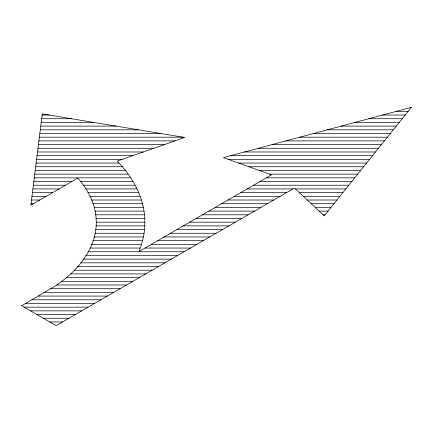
<?xml version="1.0" encoding="UTF-8"?>
<svg xmlns="http://www.w3.org/2000/svg" width="433" height="433" viewBox="0 0 433 433"><rect width="100%" height="100%" fill="white"/><g stroke="black" fill="none" stroke-linecap="round" stroke-linejoin="round"><path stroke-width="0.65" d="M21.65 305.758L55.494 285.834A168.545 97.311 0 0 0 77.816 178.077L30.878 205.177L42.277 113.89L184.777 137.477L117.213 161.103A217.166 125.381 0 0 1 138.928 251.562L271.54 174.824L223.412 157.623L411.35 107.341L324.257 215.845L294.462 188.057L56.122 325.659L21.704 305.73M410.23 107.638L411.112 107.638M396.417 111.335L408.146 111.335M42.136 115.026L49.162 115.026M382.61 115.026L405.18 115.026M41.671 118.723L71.483 118.723M368.797 118.723L402.214 118.723M41.211 122.42L93.804 122.42M354.99 122.42L399.248 122.42M40.751 126.111L116.125 126.111M341.177 126.111L396.282 126.111M40.291 129.808L138.446 129.808M327.37 129.808L393.316 129.808M39.825 133.505L160.767 133.505M313.557 133.505L390.35 133.505M39.365 137.196L183.089 137.196M299.744 137.196L387.383 137.196M38.905 140.893L175.008 140.893M285.937 140.893L384.417 140.893M38.445 144.59L164.443 144.59M272.124 144.59L381.451 144.59M37.98 148.281L153.877 148.281M258.317 148.281L378.485 148.281M37.519 151.978L143.312 151.978M244.504 151.978L375.519 151.978M37.059 155.674L132.747 155.674M230.697 155.674L372.553 155.674M36.599 159.366L122.182 159.366M228.299 159.366L369.587 159.366M36.134 163.062L118.945 163.062M238.637 163.062L366.621 163.062M35.674 166.759L122.214 166.759M248.975 166.759L363.655 166.759M35.214 170.456L125.332 170.456M259.313 170.456L360.689 170.456M34.754 174.147L127.919 174.147M269.651 174.147L357.723 174.147M34.288 177.844L130.501 177.844M266.327 177.844L354.757 177.844M33.828 181.541L71.818 181.541M80.533 181.541L133.045 181.541M259.941 181.541L351.791 181.541M33.368 185.232L65.421 185.232M83.428 185.232L134.863 185.232M253.554 185.232L348.825 185.232M32.908 188.929L59.018 188.929M85.783 188.929L136.682 188.929M247.167 188.929L292.952 188.929M295.393 188.929L345.864 188.929M32.443 192.625L52.62 192.625M87.883 192.625L138.5 192.625M240.78 192.625L286.554 192.625M299.355 192.625L342.898 192.625M31.982 196.317L46.217 196.317M89.983 196.317L140.076 196.317M234.399 196.317L280.151 196.317M303.317 196.317L339.932 196.317M31.522 200.014L39.82 200.014M91.574 200.014L141.228 200.014M228.012 200.014L273.753 200.014M307.278 200.014L336.966 200.014M31.057 203.71L33.422 203.71M92.83 203.71L142.381 203.71M221.626 203.71L267.35 203.71M311.24 203.71L334 203.71M94.085 207.402L143.236 207.402M215.239 207.402L260.953 207.402M315.202 207.402L331.034 207.402M94.989 211.098L143.859 211.098M208.858 211.098L254.55 211.098M319.164 211.098L328.068 211.098M95.422 214.795L144.481 214.795M202.471 214.795L248.152 214.795M323.126 214.795L325.102 214.795M95.85 218.486L144.627 218.486M196.084 218.486L241.755 218.486M96.278 222.183L144.73 222.183M189.697 222.183L235.352 222.183M95.904 225.88L144.801 225.88M183.316 225.88L228.954 225.88M95.525 229.571L144.351 229.571M176.929 229.571L222.551 229.571M95.152 233.268L143.902 233.268M170.542 233.268L216.154 233.268M94.058 236.965L143.388 236.965M164.156 236.965L209.751 236.965M92.808 240.656L142.262 240.656M157.774 240.656L203.353 240.656M91.558 244.353L141.131 244.353M151.388 244.353L196.955 244.353M90.302 248.049L140.005 248.049M145.001 248.049L190.552 248.049M88.072 251.741L184.155 251.741M85.842 255.438L177.752 255.438M83.612 259.134L171.354 259.134M80.717 262.826L164.951 262.826M77.393 266.522L158.554 266.522M74.07 270.219L152.156 270.219M70.628 273.91L145.753 273.91M65.935 277.607L139.356 277.607M61.248 281.304L132.953 281.304M56.555 284.995L126.555 284.995M50.775 288.692L120.152 288.692M44.669 292.389L113.755 292.389M38.413 296.08L107.357 296.08M32.01 299.777L100.954 299.777M25.612 303.473L94.556 303.473M24.188 307.165L88.153 307.165M30.564 310.862L81.756 310.862M36.946 314.558L75.353 314.558M43.327 318.25L68.955 318.25M49.708 321.946L62.552 321.946"/></g></svg>
